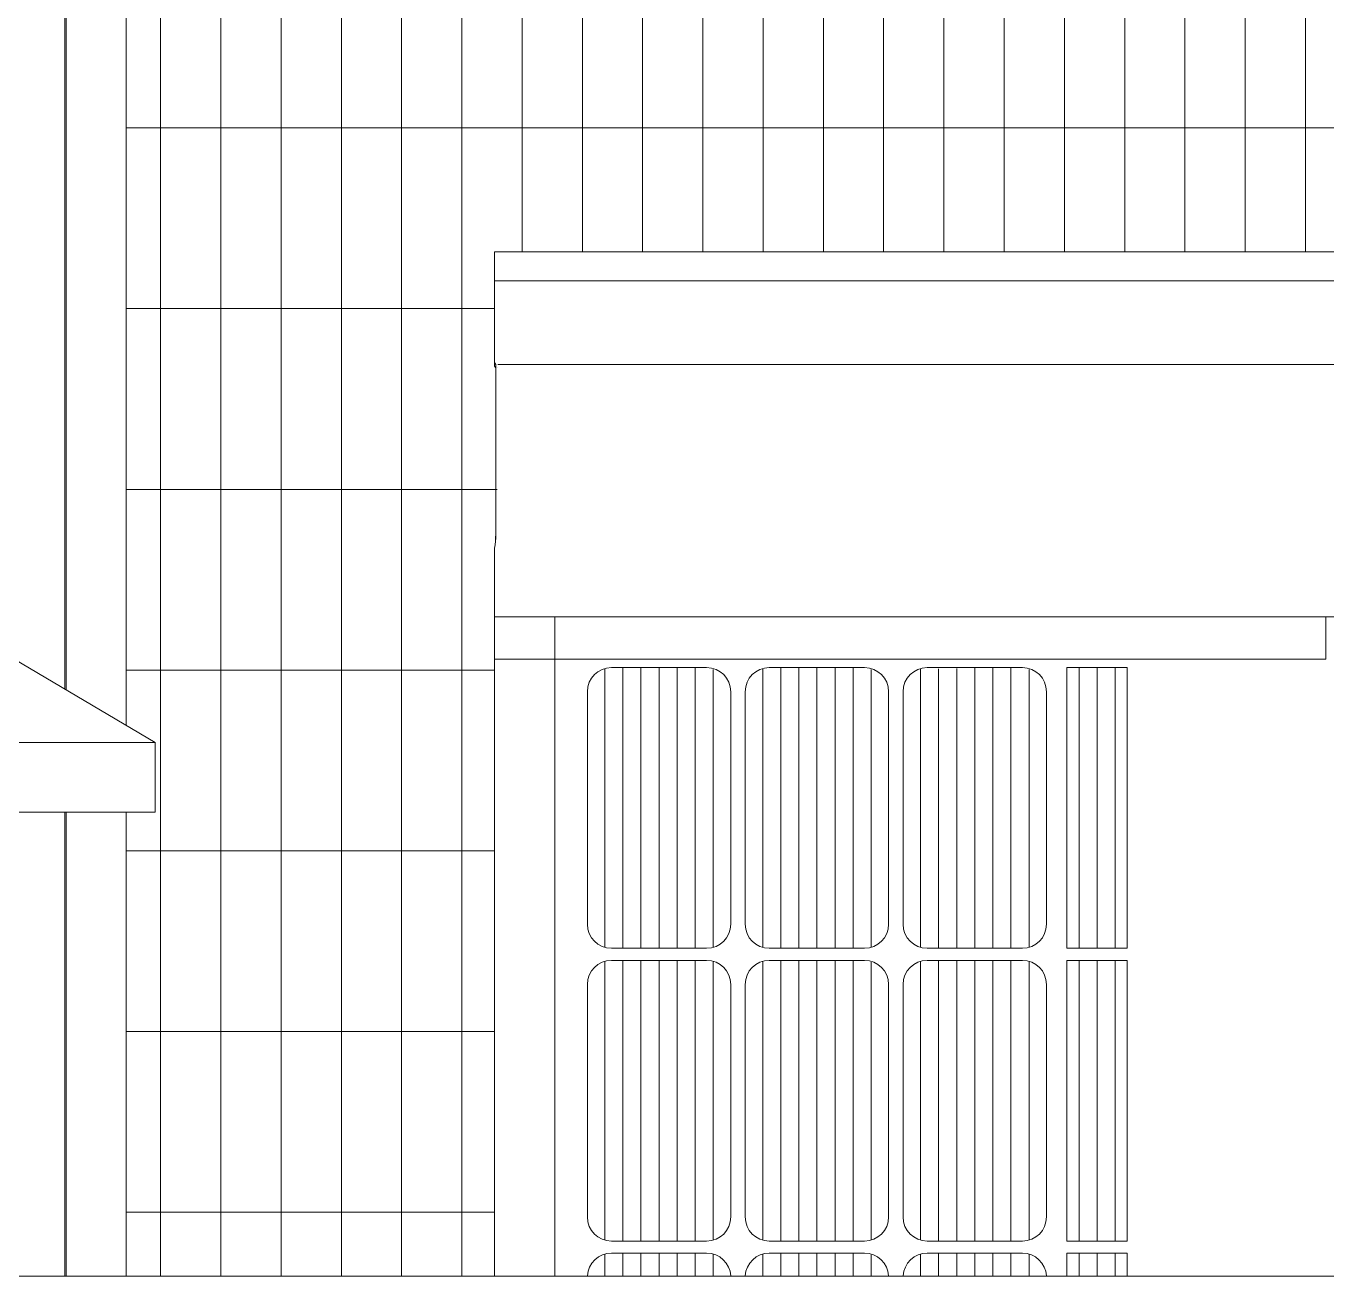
# Model space of a CAD drawing. Header units: millimetres. Extents: x -33493 to 146110, y 17338 to 47807.
# Drawn here: x 5663 to 6742, y 37865 to 38903 of the extents above; entities that cross this region are included whole.
import ezdxf

# ---------------------------------------------------------------- set-up
doc = ezdxf.new("R2010")
doc.units = ezdxf.units.MM
doc.layers.add('0-1', color=7, linetype='Continuous', lineweight=5)
doc.layers.add('C-_SITE----_E', color=7, linetype='Continuous', lineweight=9)
for name, color, linetype, lineweight, true_color in [('A-_ROOF----_E-1', 6, 'Continuous', 9, 0xff00ff), ('A-_WALL----_E-1', 6, 'Continuous', 9, 0xff00ff), ('C-_SITE----_E-1', 6, 'Continuous', 9, 0xff00ff), ('M-_EQPT----_E-1', 6, 'Continuous', 9, 0xff00ff)]:
    doc.layers.add(name, color=color, linetype=linetype, lineweight=lineweight, true_color=true_color)

# ---------------------------------------------------------------- blocks, each defined once
blk = doc.blocks.new('1599_DB_A_BLK2_ISS_ACMV_R21 23 1228_rvt-1-DOOR _ WINDOW SCHEDULE - ELEVATION 3 Copy 1')
at = {"layer": 'M-_EQPT----_E-1'}
h = blk.add_hatch(dxfattribs=at)
h.set_pattern_fill('FP_12', color=8, style=0, pattern_type=2)
h.set_pattern_definition([(90, (6188.809, 37889), (-15, 9e-16), [])])
h.paths.add_polyline_path([(6134.3, 37865), (6248.2, 37865), (6245.6, 37874), (6242.5, 37878.1), (6233.5, 37883.3), (6223.1, 37884), (6144.1, 37883.3), (6134.8, 37877.5), (6129.4, 37865), (6132, 37865)])
h.paths.add_polyline_path([(6149.3, 37894), (6233.5, 37894.7), (6242.5, 37899.9), (6245.6, 37904), (6248.3, 37914), (6247.6, 38112.2), (6242.5, 38121.1), (6233.5, 38126.3), (6228.3, 38127), (6144.1, 38126.3), (6134.8, 38120.5), (6130, 38112.2), (6129.3, 38107), (6130.7, 37908.8), (6132, 37904), (6135.2, 37899.9), (6144.1, 37894.7)])
h.paths.add_polyline_path([(6225.3, 38137), (6233.5, 38137.7), (6242.5, 38142.9), (6245.6, 38147), (6248.3, 38157), (6247.6, 38355.2), (6242.5, 38363.2), (6238.3, 38367.3), (6228.3, 38370), (6144.1, 38369.3), (6134.4, 38362.9), (6130, 38355.2), (6129.3, 38350), (6130.7, 38151.8), (6132, 38147), (6135.2, 38142.9), (6144.1, 38137.7), (6149.3, 38137)])
h = blk.add_hatch(dxfattribs=at)
h.set_pattern_fill('FP_11', color=8, style=0, pattern_type=2)
h.set_pattern_definition([(90, (6319.809, 37889), (-15, 9e-16), [])])
h.paths.add_polyline_path([(6364.5, 37865), (6379.2, 37865), (6376.6, 37872.6), (6370.3, 37880.5), (6369.3, 37881.3), (6359.3, 37884), (6275.1, 37883.3), (6266.2, 37878.1), (6260.4, 37865), (6359.3, 37865)])
h.paths.add_polyline_path([(6283.4, 37894), (6364.5, 37894.7), (6373.5, 37899.9), (6378.6, 37908.8), (6379.3, 37914), (6378.6, 38112.2), (6370.3, 38123.5), (6369.3, 38124.3), (6359.3, 38127), (6275.1, 38126.3), (6266.2, 38121.1), (6261, 38112.2), (6260.3, 38107), (6261.7, 37908.8), (6263, 37904), (6266.2, 37899.9), (6275.1, 37894.7), (6280.3, 37894)])
h.paths.add_polyline_path([(6280.3, 38137), (6364.5, 38137.7), (6373.5, 38142.9), (6376.6, 38147), (6379.3, 38157), (6378.6, 38355.2), (6373.5, 38363.2), (6369.3, 38367.3), (6359.3, 38370), (6275.1, 38369.3), (6266.2, 38364.1), (6261, 38355.2), (6260.3, 38350), (6261.7, 38151.8), (6263, 38147), (6266.2, 38142.9), (6275.1, 38137.7)])
h = blk.add_hatch(dxfattribs=at)
h.set_pattern_fill('FP_10', color=8, style=0, pattern_type=2)
h.set_pattern_definition([(90, (6450.809, 37889), (-15, 9e-16), [])])
h.paths.add_polyline_path([(6397.2, 37865), (6510.2, 37865), (6507.6, 37874), (6504.5, 37878.1), (6495.5, 37883.3), (6488.1, 37884), (6406.1, 37883.3), (6397.2, 37878.1), (6391.4, 37865), (6396.3, 37865)])
h.paths.add_polyline_path([(6411.3, 37894), (6495.5, 37894.7), (6504.5, 37899.9), (6509.6, 37908.8), (6510.3, 37914), (6509.6, 38112.2), (6504.5, 38121.1), (6495.5, 38126.3), (6488.1, 38127), (6406.1, 38126.3), (6397.2, 38121.1), (6392, 38112.2), (6391.3, 38107), (6392, 37908.8), (6397.2, 37899.9), (6406.1, 37894.7)])
h.paths.add_polyline_path([(6488.1, 38137), (6495.5, 38137.7), (6504.5, 38142.9), (6507.6, 38147), (6510.3, 38157), (6509.6, 38355.2), (6504.5, 38363.2), (6500.3, 38367.3), (6490.3, 38370), (6405.2, 38368.8), (6397.2, 38364.1), (6392, 38355.2), (6391.3, 38350), (6392, 38151.8), (6397.2, 38142.9), (6406.1, 38137.7), (6411.3, 38137), (6487.3, 38137)])
h = blk.add_hatch(dxfattribs=at)
h.set_pattern_fill('FP_9', color=8, style=0, pattern_type=2)
h.set_pattern_definition([(90, (6552.309, 37889), (-15, 9e-16), [])])
h.paths.add_polyline_path([(6527.3, 37865), (6577.3, 37865), (6577.3, 37884), (6527.3, 37884), (6527.3, 37869.2)])
h.paths.add_polyline_path([(6577.3, 37894), (6577.3, 38127), (6527.3, 38127), (6527.3, 37894)])
h.paths.add_polyline_path([(6527.3, 38137), (6577.3, 38137), (6577.3, 38370), (6527.3, 38369.3), (6527.3, 38142.9)])
at = {"layer": 'M-_EQPT----_E-1', "color": 8}
for p, q in [((6052.2, 38715), (6422.2, 38715)), ((6052.2, 38715), (6052.2, 38691)), ((6200.1, 38715), (6202.3, 38715)), ((6284.6, 38715), (6286.5, 38715)), ((6371.9, 38715), (6382.8, 38715)), ((6422.2, 38715), (6792.2, 38715)), ((6461.6, 38715), (6472.5, 38715)), ((6557.9, 38715), (6559.8, 38715)), ((6642.1, 38715), (6644.3, 38715)), ((6422.2, 38691), (6052.2, 38691)), ((6792.2, 38691), (6422.2, 38691)), ((6052.2, 38623.2), (6053.4, 38621.7)), ((6052.2, 38620.2), (6053.4, 38618.7)), ((6053.4, 38621.7), (6053.4, 38482.1)), ((6054.9, 38621.7), (6422.2, 38621.7)), ((6422.2, 38621.7), (6789.5, 38621.7)), ((6053.4, 38618.7), (6053.4, 38479.1)), ((6054.9, 38618.7), (6054.9, 38618.7)), ((6052.2, 38412), (6102.2, 38412)), ((6052.2, 38377), (6052.2, 38412)), ((6102.2, 38412), (6742.2, 38412)), ((6102.2, 38412), (6102.2, 38377)), ((6742.2, 38412), (6792.2, 38412)), ((6742.2, 38377), (6742.2, 38412)), ((6102.2, 38377), (6052.2, 38377)), ((6052.2, 38374), (6052.2, 38377)), ((6052.3, 37865), (6052.3, 38377)), ((6742.2, 38377), (6102.3, 38377)), ((6102.3, 38377), (6742.2, 38377)), ((6102.3, 37865), (6102.3, 38377)), ((6149.3, 38370), (6228.3, 38370)), ((6280.3, 38370), (6359.3, 38370)), ((6411.3, 38370), (6490.3, 38370)), ((6527.3, 38137), (6527.3, 38370)), ((6527.3, 38370), (6577.3, 38370)), ((6577.3, 38370), (6577.3, 38137)), ((6129.3, 38157), (6129.3, 38350)), ((6248.3, 38350), (6248.3, 38157)), ((6260.3, 38157), (6260.3, 38350)), ((6379.3, 38350), (6379.3, 38157)), ((6391.3, 38157), (6391.3, 38350)), ((6510.3, 38350), (6510.3, 38157)), ((6228.3, 38137), (6149.3, 38137)), ((6359.3, 38137), (6280.3, 38137)), ((6490.3, 38137), (6411.3, 38137)), ((6577.3, 38137), (6527.3, 38137)), ((6149.3, 38127), (6228.3, 38127)), ((6280.3, 38127), (6359.3, 38127)), ((6411.3, 38127), (6490.3, 38127)), ((6527.3, 37894), (6527.3, 38127)), ((6527.3, 38127), (6577.3, 38127)), ((6577.3, 38127), (6577.3, 37894)), ((6129.3, 37914), (6129.3, 38107)), ((6248.3, 38107), (6248.3, 37914)), ((6260.3, 37914), (6260.3, 38107)), ((6379.3, 38107), (6379.3, 37914)), ((6391.3, 37914), (6391.3, 38107)), ((6510.3, 38107), (6510.3, 37914)), ((6228.3, 37894), (6149.3, 37894)), ((6359.3, 37894), (6280.3, 37894)), ((6490.3, 37894), (6411.3, 37894)), ((6577.3, 37894), (6527.3, 37894)), ((6149.3, 37884), (6228.3, 37884)), ((6280.3, 37884), (6359.3, 37884)), ((6411.3, 37884), (6490.3, 37884)), ((6527.3, 37865), (6527.3, 37884)), ((6527.3, 37884), (6577.3, 37884)), ((6577.3, 37884), (6577.3, 37865))]:
    blk.add_line(p, q, dxfattribs=at)
at = {"layer": 'M-_EQPT----_E-1', "color": 8, "flags": 128}
for points in [[(6052.2, 38469.2), (6052.7, 38472), (6053, 38474.9), (6053.2, 38477.8), (6053.4, 38480.7), (6053.4, 38482.1)], [(6053.2, 38474.8), (6053.4, 38477.7), (6053.4, 38479.1)]]:
    blk.add_lwpolyline(points, dxfattribs=at)
at = {"layer": 'M-_EQPT----_E-1', "color": 8}
for centre, start, end in [((6149.3, 38350), 90, 180), ((6228.3, 38350), 0, 90), ((6280.3, 38350), 90, 180), ((6359.3, 38350), 0, 90), ((6411.3, 38350), 90, 180), ((6490.3, 38350), 0, 90), ((6149.3, 38157), 180, 270), ((6228.3, 38157), 270, 0), ((6280.3, 38157), 180, 270), ((6359.3, 38157), 270, 0), ((6411.3, 38157), 180, 270), ((6490.3, 38157), 270, 0), ((6149.3, 38107), 90, 180), ((6228.3, 38107), 0, 90), ((6280.3, 38107), 90, 180), ((6359.3, 38107), 0, 90), ((6411.3, 38107), 90, 180), ((6490.3, 38107), 0, 90), ((6149.3, 37914), 180, 270), ((6228.3, 37914), 270, 0), ((6280.3, 37914), 180, 270), ((6359.3, 37914), 270, 0), ((6411.3, 37914), 180, 270), ((6490.3, 37914), 270, 0), ((6149.3, 37864), 90, 177.1022), ((6228.3, 37864), 2.8978, 90), ((6280.3, 37864), 90, 177.1022), ((6359.3, 37864), 2.8978, 90), ((6411.3, 37864), 90, 177.1022), ((6490.3, 37864), 2.8978, 90)]:
    blk.add_arc(centre, 20, start, end, dxfattribs=at)
for points, knots in [([(6052.2, 38691), (6052.2, 38683.5), (6052.2, 38673), (6052.2, 38660.3), (6052.2, 38648.7), (6052.2, 38636.5), (6052.2, 38627.2), (6052.2, 38623), (6052.2, 38623), (6052.2, 38625.6), (6052.2, 38627.5)], [-1, -1, -1, -1, -0.9038462, -0.8557692, -0.8076923, -0.7115385, -0.6153846, -0.5384615, -0.4615385, -0.3846154, -0.3846154, -0.3846154, -0.3846154]), ([(6052.2, 38627.1), (6052.2, 38626.1), (6052.2, 38623.1), (6052.2, 38620), (6052.2, 38620), (6052.2, 38622.6), (6052.2, 38624.5)], [-0.6464146, -0.6464146, -0.6464146, -0.6464146, -0.6153846, -0.5384615, -0.4615385, -0.3846154, -0.3846154, -0.3846154, -0.3846154]), ([(6052.2, 38469.2), (6052.2, 38469.2), (6052.2, 38468.7), (6052.2, 38466.9), (6052.2, 38465), (6052.2, 38463.6), (6052.2, 38462.7), (6052.2, 38462.1), (6052.2, 38461.5), (6052.2, 38460.7), (6052.2, 38459), (6052.2, 38456.5), (6052.2, 38453.8), (6052.2, 38451.7), (6052.2, 38450.1), (6052.2, 38448.6), (6052.2, 38446.6), (6052.2, 38444), (6052.2, 38440.9), (6052.2, 38438), (6052.2, 38435.1), (6052.2, 38431.4), (6052.2, 38427), (6052.2, 38422.2), (6052.2, 38416.6), (6052.2, 38413.6), (6052.2, 38412)], [-0.5, -0.5, -0.5, -0.5, -0.4791667, -0.4583333, -0.4375, -0.4270833, -0.421875, -0.4166667, -0.4114583, -0.40625, -0.3958333, -0.375, -0.3541667, -0.34375, -0.3333333, -0.3229167, -0.3125, -0.2916667, -0.2708333, -0.25, -0.2291667, -0.2083333, -0.1666667, -0.125, -0.0833333, 0, 0, 0, 0])]:
    blk.add_open_spline(points, degree=3, knots=knots, dxfattribs=at)
blk = doc.blocks.new('BRC FENCE - BRC FENCE-6054857-DOOR _ WINDOW SCHEDULE - ELEVATION 3 Copy 1')
at = {"layer": 'C-_SITE----_E-1'}
for p, q in [((5695.7, 39261), (5695.7, 38352)), ((5695.7, 38250.3), (5695.7, 37865))]:
    blk.add_line(p, q, dxfattribs=at)
blk = doc.blocks.new('BRC FENCE - BRC FENCE-6055182-DOOR _ WINDOW SCHEDULE - ELEVATION 3 Copy 1')
at = {"layer": 'C-_SITE----_E-1'}
for p, q in [((5695.7, 39261), (5695.7, 38352)), ((5696.7, 39261), (5696.7, 38351.4)), ((5746.7, 38321.9), (5746.7, 39261)), ((5695.7, 38250.3), (5695.7, 37865)), ((5696.7, 38250.3), (5696.7, 37865)), ((5746.7, 37865), (5746.7, 38250.1))]:
    blk.add_line(p, q, dxfattribs=at)
blk = doc.blocks.new('BRC FENCE - BRC FENCE-6055382-DOOR _ WINDOW SCHEDULE - ELEVATION 3 Copy 1')
at = {"layer": 'C-_SITE----_E'}
h = blk.add_hatch(dxfattribs=at)
h.set_pattern_fill('FP_1', color=256, style=0, pattern_type=2)
h.set_pattern_definition([(0, (7725.12, 38217.9), (0, 150), []), (90, (7725.125, 38217.9), (-50, 3e-15), [])])
h.paths.add_polyline_path([(5746.7, 37865), (6052.3, 37865), (6052.2, 38469.2), (6054.9, 38482.1), (6053.5, 38621.7), (6052.2, 38628.2), (6052.2, 38715), (6792.2, 38715), (6790.9, 38621.7), (6789.5, 38618.7), (6790.1, 38479.1), (6792.2, 38461.7), (6792.3, 37865), (6803, 37865), (6810.1, 37872.8), (6810.1, 37882), (6913.1, 37935), (6943, 37935), (6943, 37920.5), (6850, 37872.7), (6851.3, 37865), (7043.3, 37865), (7043.3, 37878.5), (7058.3, 37878.5), (7074.3, 37891.9), (7074.3, 39250.7), (5746.7, 39246.1), (5746.7, 38321.9), (5770.7, 38307.7), (5770.2, 38250), (5746.7, 38250), (5746.7, 37897.2)])
h.paths.add_polyline_path([(9432.4, 37865), (9703.6, 37865), (9703.6, 39259.8), (8224.3, 39253.2), (8224.3, 38712), (8792.2, 38712), (8792.2, 38624.5), (8789.5, 38618.7), (8789.5, 38479.1), (8792.2, 38459.1), (8792.3, 37865), (9314.6, 37865)])
at = {"layer": 'C-_SITE----_E-1'}
for p, q in [((5696.7, 39261), (5696.7, 38351.4)), ((5746.7, 38321.9), (5746.7, 39261)), ((5696.7, 38250.3), (5696.7, 37865)), ((5746.7, 37865), (5746.7, 38250.1))]:
    blk.add_line(p, q, dxfattribs=at)

msp = doc.modelspace()

# ---------------------------------------------------------------- linework, layer by layer
at = {"layer": 'A-_ROOF----_E-1'}
for p, q in [((5770.7, 38307.7), (-550.7, 42035.1)), ((4368.2, 38307.7), (5770.7, 38307.7)), ((5770.7, 38250), (5770.7, 38307.7)), ((5770.7, 38250), (4368.2, 38250))]:
    msp.add_line(p, q, dxfattribs=at)
at = {"layer": 'A-_WALL----_E-1'}
msp.add_line((10920.7, 37865), (-7929.3, 37865), dxfattribs=at)

# ---------------------------------------------------------------- block references
at = {"layer": '0-1'}
msp.add_blockref('1599_DB_A_BLK2_ISS_ACMV_R21 23 1228_rvt-1-DOOR _ WINDOW SCHEDULE - ELEVATION 3 Copy 1', (0, 0), dxfattribs=at)
at = {"layer": 'C-_SITE----_E-1'}
for name in ['BRC FENCE - BRC FENCE-6054857-DOOR _ WINDOW SCHEDULE - ELEVATION 3 Copy 1', 'BRC FENCE - BRC FENCE-6055382-DOOR _ WINDOW SCHEDULE - ELEVATION 3 Copy 1', 'BRC FENCE - BRC FENCE-6055182-DOOR _ WINDOW SCHEDULE - ELEVATION 3 Copy 1']:
    msp.add_blockref(name, (0, 0), dxfattribs=at)

doc.saveas('drawing.dxf')
